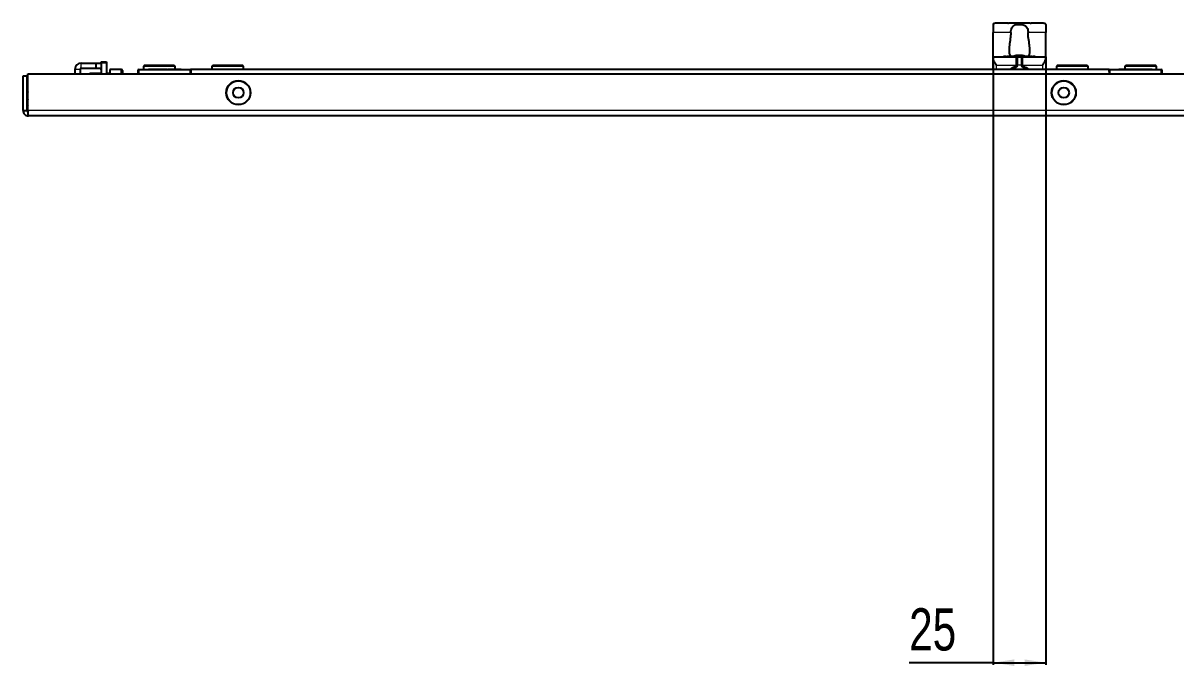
# Model space of a CAD drawing. Header units: millimetres. Extents: x -1264 to 3208, y -1920 to 1219.
# Drawn here: x 1523 to 2069, y -1920 to -1615 of the extents above; entities that cross this region are included whole.
import ezdxf

# ---------------------------------------------------------------- set-up
doc = ezdxf.new("R2010")
doc.units = ezdxf.units.MM
doc.layers.add('FORMAT', color=7, linetype='Continuous')
doc.styles.add('SLDTEXTSTYLE0', font='TXT', dxfattribs={"width": 0.75})
doc.dimstyles.new('SLDDIMSTYLE0', dxfattribs={"dimtxt": 20, "dimasz": 10, "dimexe": 0, "dimexo": 0.0625, "dimgap": 5, "dimtad": 2, "dimdec": 1, "dimrnd": 1e-09, "dimzin": 12, "dimdsep": 46, "dimtxsty": 'SLDTEXTSTYLE0', "dimsah": 1, "dimcen": 0.09, "dimadec": 0, "dimazin": 3, "dimtfac": 1, "dimtofl": 0, "dimtmove": 0, "dimatfit": 3, "dimfxl": 0, "dimfrac": 2, "dimtolj": 1, "dimtzin": 12, "dimarcsym": 0})

# ---------------------------------------------------------------- blocks, each defined once
blk = doc.blocks.new('_D_12')
at = {"layer": 'FORMAT'}
for p, q in [((1982.78, -1631.46), (1982.78, -1919.45)), ((2007.78, -1631.46), (2007.78, -1919.45)), ((1982.78, -1918.45), (1943.01, -1918.45)), ((1982.78, -1918.45), (2007.78, -1918.45))]:
    blk.add_line(p, q, dxfattribs=at)
for points in [[(1982.78, -1918.45), (1992.78, -1919.99), (1992.78, -1916.91)], [(2007.78, -1918.45), (1997.78, -1916.91), (1997.78, -1919.99)]]:
    blk.add_solid(points, dxfattribs=at)
at = {"layer": 'FORMAT', "insert": (1943.01, -1892.67), "char_height": 20, "attachment_point": 1, "style": 'SLDTEXTSTYLE0'}
blk.add_mtext('25', dxfattribs=at)

msp = doc.modelspace()

# ---------------------------------------------------------------- linework, layer by layer
at = {"color": 7, "linetype": 'Continuous', "lineweight": 25}
for p, q in [((1982.78, -1616.12), (1982.78, -1619.95)), ((1989.8, -1615.56), (1984.28, -1615.56)), ((1990.69, -1615.51), (1990.16, -1615.51)), ((1999.88, -1615.45), (1990.69, -1615.45)), ((2000.39, -1615.51), (1999.88, -1615.5)), ((2006.28, -1615.56), (2000.76, -1615.56)), ((2007.78, -1616.12), (2007.78, -1619.95)), ((1982.78, -1631.45), (1982.78, -1619.95)), ((2007.78, -1631.45), (2007.78, -1619.95)), ((1990.43, -1627.24), (1990.43, -1629.83)), ((2000.13, -1629.83), (2000.13, -1627.24)), ((1982.78, -1632.33), (1982.78, -1631.45)), ((1982.78, -1631.45), (1996.28, -1631.45)), ((1982.78, -1637.45), (1982.78, -1632.33)), ((1987.66, -1631.35), (1987.66, -1631.45)), ((1987.8, -1631.35), (1987.8, -1631.45)), ((1987.92, -1631.35), (1987.92, -1631.45)), ((1988.73, -1631.35), (1987.92, -1631.35)), ((1988.73, -1631.35), (1988.73, -1631.45)), ((1988.88, -1631.35), (1988.88, -1631.45)), ((1989, -1631.35), (1989, -1631.45)), ((1989.33, -1631.35), (1989.33, -1631.45)), ((1989.52, -1631.35), (1989.52, -1631.45)), ((1990.05, -1631.35), (1990.05, -1631.45)), ((1990.53, -1631.35), (1990.53, -1631.45)), ((1990.7, -1631.35), (1990.7, -1631.45)), ((1991.16, -1631.35), (1991.16, -1631.45)), ((1991.3, -1631.35), (1991.3, -1631.45)), ((1991.42, -1631.35), (1991.42, -1631.45)), ((1991.73, -1631.35), (1991.73, -1631.45)), ((1993.01, -1631.35), (1991.89, -1631.35)), ((1993.01, -1631.35), (1993.01, -1631.45)), ((1993.15, -1631.35), (1993.15, -1631.45)), ((1993.34, -1631.35), (1993.34, -1631.45)), ((1993.35, -1631.35), (1993.35, -1631.45)), ((1993.94, -1631.35), (1993.35, -1631.35)), ((1993.77, -1630.94), (1993.77, -1630.9)), ((1993.94, -1631.35), (1993.94, -1631.45)), ((1994.84, -1631.35), (1994.26, -1631.35)), ((1994.28, -1635.45), (1994.28, -1631.45)), ((1994.28, -1631.45), (1996.28, -1631.45)), ((1994.33, -1630.85), (1994.33, -1630.83)), ((1994.84, -1631.35), (1994.84, -1631.45)), ((1994.85, -1631.35), (1994.85, -1631.45)), ((1994.85, -1631.35), (1995.03, -1631.35)), ((1995.03, -1631.35), (1995.03, -1631.45)), ((1995.03, -1631.35), (1995.03, -1631.35)), ((1995.05, -1631.35), (1995.05, -1631.45)), ((1995.2, -1631.35), (1995.2, -1631.45)), ((1996, -1631.35), (1995.2, -1631.35)), ((1995.78, -1631.13), (1995.8, -1630.83)), ((1996, -1631.13), (1996.03, -1630.9)), ((1996, -1631.35), (1996, -1631.45)), ((1996.14, -1631.35), (1996.14, -1631.45)), ((1996.26, -1631.35), (1996.26, -1631.45)), ((1996.26, -1631.39), (1996.6, -1631.38)), ((1996.28, -1631.45), (1996.28, -1635.45)), ((1996.69, -1631.35), (1996.69, -1631.45)), ((1996.78, -1631.45), (2007.78, -1631.45)), ((1996.81, -1631.35), (1996.81, -1631.45)), ((1997.18, -1631.35), (1997.18, -1631.45)), ((1997.44, -1631.35), (1997.44, -1631.45)), ((1997.56, -1631.35), (1997.56, -1631.45)), ((1997.7, -1631.35), (1997.7, -1631.45)), ((1997.82, -1631.35), (1997.82, -1631.45)), ((1998.25, -1631.35), (1998.25, -1631.45)), ((1998.28, -1631.35), (1998.25, -1631.35)), ((1998.29, -1631.35), (1998.29, -1631.45)), ((1998.32, -1631.35), (1998.32, -1631.45)), ((1998.49, -1631.35), (1998.49, -1631.45)), ((1998.83, -1631.35), (1998.83, -1631.45)), ((1999.32, -1631.35), (1999.32, -1631.45)), ((1999.52, -1631.35), (1999.52, -1631.45)), ((1999.86, -1631.35), (1999.86, -1631.45)), ((2000.02, -1631.35), (2000.02, -1631.45)), ((2001.08, -1631.35), (2000.02, -1631.35)), ((2001.08, -1631.35), (2001.08, -1631.45)), ((2001.39, -1631.35), (2001.39, -1631.45)), ((2001.56, -1631.35), (2001.56, -1631.45)), ((2001.93, -1631.35), (2001.93, -1631.45)), ((2002.69, -1631.35), (2001.93, -1631.35)), ((2002.69, -1631.35), (2002.69, -1631.45)), ((2007.78, -1632.33), (2007.78, -1631.45)), ((2007.78, -1632.33), (2007.78, -1637.45)), ((1547.83, -1637.4), (1547.83, -1639.45)), ((1550.33, -1637.4), (1550.33, -1639.45)), ((1550.83, -1634.4), (1557.83, -1634.4)), ((1550.83, -1636.9), (1557.83, -1636.9)), ((1557.83, -1634.4), (1557.83, -1636.9)), ((1557.83, -1634.4), (1559.83, -1634.4)), ((1557.83, -1636.9), (1559.83, -1636.9)), ((1560.33, -1634.45), (1559.83, -1634.4)), ((1560.33, -1633.9), (1562.83, -1633.9)), ((1560.33, -1634.4), (1560.33, -1633.9)), ((1560.33, -1634.4), (1560.33, -1639.45)), ((1562.83, -1633.9), (1562.83, -1634.4)), ((1562.83, -1634.4), (1562.83, -1639.45)), ((1569.73, -1637.4), (1564.33, -1637.4)), ((1564.33, -1637.4), (1564.33, -1639.45)), ((1570.33, -1638), (1570.33, -1639.45)), ((1577.78, -1639.45), (1577.78, -1637.75)), ((1578.08, -1637.45), (1602.48, -1637.45)), ((1580.78, -1635.45), (1580.28, -1635.95)), ((1580.28, -1635.95), (1580.28, -1637.45)), ((1595.28, -1635.95), (1580.28, -1635.95)), ((1580.78, -1635.45), (1594.78, -1635.45)), ((1582.64, -1637.25), (1582.64, -1637.45)), ((1586.45, -1637.25), (1586.45, -1637.45)), ((1586.45, -1637.25), (1587.24, -1637.25)), ((1587.24, -1637.25), (1587.24, -1637.45)), ((1587.24, -1637.25), (1589.12, -1637.25)), ((1588.58, -1637.25), (1588.58, -1637.23)), ((1589.12, -1637.25), (1589.12, -1637.45)), ((1589.12, -1637.25), (1590.17, -1637.25)), ((1590.17, -1637.25), (1590.17, -1637.45)), ((1590.17, -1637.25), (1591.57, -1637.25)), ((1591.74, -1637.23), (1591.74, -1637.45)), ((1591.83, -1637.25), (1591.83, -1637.45)), ((1591.83, -1637.25), (1593.18, -1637.25)), ((1593.18, -1637.25), (1593.18, -1637.45)), ((1593.18, -1637.25), (1595.17, -1637.25)), ((1595.28, -1635.95), (1594.78, -1635.45)), ((1595.17, -1637.25), (1595.17, -1637.45)), ((1595.17, -1637.25), (1598.13, -1637.25)), ((1595.28, -1637.25), (1595.28, -1635.95)), ((1598.13, -1637.25), (1598.13, -1637.45)), ((2037.78, -1637.45), (1602.78, -1637.45)), ((1602.78, -1637.45), (1602.78, -1637.75)), ((1602.78, -1637.75), (1602.78, -1638.4)), ((1602.78, -1638.4), (1602.78, -1639.45)), ((1613.28, -1635.45), (1612.78, -1635.95)), ((1612.78, -1635.95), (1612.78, -1637.45)), ((1627.78, -1635.95), (1612.78, -1635.95)), ((1613.28, -1635.45), (1627.28, -1635.45)), ((1627.78, -1635.95), (1627.28, -1635.45)), ((1627.78, -1637.45), (1627.78, -1635.95)), ((1994.28, -1635.45), (1994.28, -1635.48)), ((1996.28, -1635.48), (1996.28, -1635.45)), ((2013.28, -1635.45), (2012.78, -1635.95)), ((2012.78, -1635.95), (2012.78, -1637.45)), ((2027.78, -1635.95), (2012.78, -1635.95)), ((2013.28, -1635.45), (2027.28, -1635.45)), ((2027.78, -1635.95), (2027.28, -1635.45)), ((2027.78, -1637.45), (2027.78, -1635.95)), ((2037.78, -1637.45), (2037.78, -1637.75)), ((2037.78, -1638.4), (2037.78, -1637.75)), ((2037.78, -1638.4), (2037.78, -1639.45)), ((2038.08, -1637.45), (2062.48, -1637.45)), ((2042.43, -1637.25), (2042.43, -1637.45)), ((2042.43, -1637.25), (2042.78, -1637.25)), ((2042.78, -1637.25), (2042.78, -1637.45)), ((2042.78, -1637.25), (2043.03, -1637.25)), ((2043.03, -1637.25), (2043.03, -1637.45)), ((2043.03, -1637.25), (2043.14, -1637.25)), ((2043.14, -1637.25), (2043.14, -1637.45)), ((2044.17, -1637.25), (2044.17, -1637.45)), ((2044.17, -1637.25), (2044.82, -1637.25)), ((2044.84, -1637.25), (2044.84, -1637.45)), ((2044.84, -1637.25), (2045.18, -1637.25)), ((2045.18, -1637.25), (2045.18, -1637.45)), ((2045.78, -1635.45), (2045.28, -1635.95)), ((2045.28, -1635.95), (2045.28, -1637.25)), ((2060.28, -1635.95), (2045.28, -1635.95)), ((2045.78, -1635.45), (2059.78, -1635.45)), ((2048.49, -1637.45), (2048.49, -1637.23)), ((2048.63, -1637.25), (2049.41, -1637.25)), ((2049.41, -1637.25), (2049.41, -1637.45)), ((2049.41, -1637.25), (2050.2, -1637.25)), ((2050.2, -1637.25), (2050.2, -1637.45)), ((2050.2, -1637.25), (2050.69, -1637.25)), ((2050.69, -1637.25), (2050.69, -1637.45)), ((2050.69, -1637.25), (2052.08, -1637.25)), ((2051.72, -1637.23), (2051.72, -1637.25)), ((2052.08, -1637.25), (2052.08, -1637.45)), ((2052.08, -1637.25), (2053.13, -1637.25)), ((2053.13, -1637.25), (2053.13, -1637.45)), ((2054.17, -1637.25), (2054.17, -1637.45)), ((2054.17, -1637.25), (2056.14, -1637.25)), ((2056.14, -1637.25), (2056.14, -1637.45)), ((2056.14, -1637.25), (2058.13, -1637.25)), ((2058.13, -1637.25), (2058.13, -1637.45)), ((2060.28, -1635.95), (2059.78, -1635.45)), ((2060.28, -1637.45), (2060.28, -1635.95)), ((2062.78, -1637.75), (2062.78, -1639.45)), ((1523.28, -1640.45), (1525.28, -1640.45)), ((1523.28, -1656.85), (1523.28, -1640.45)), ((1525.28, -1656.85), (1525.28, -1640.45)), ((1525.58, -1656.85), (1525.58, -1639.45)), ((1525.58, -1639.45), (2115.98, -1639.45)), ((1554.88, -1639.4), (1554.83, -1639.45)), ((1560.33, -1639.4), (1554.88, -1639.4)), ((1554.88, -1639.4), (1554.88, -1639.45)), ((1564.08, -1639.4), (1562.83, -1639.4)), ((1523.28, -1656.85), (1525.28, -1656.85)), ((2115.68, -1659.45), (1525.88, -1659.45))]:
    msp.add_line(p, q, dxfattribs=at)
at = {"color": 8, "linetype": 'Continuous', "lineweight": 18}
for p, q in [((1991.19, -1619.95), (1982.78, -1619.95)), ((2007.78, -1619.95), (1999.37, -1619.95)), ((1991.89, -1631.35), (1991.89, -1631.45)), ((1993.78, -1635.45), (1993.78, -1631.45)), ((1996.78, -1631.45), (1996.78, -1635.45)), ((1550.33, -1637.4), (1547.83, -1637.4)), ((1550.83, -1636.9), (1550.83, -1634.4)), ((1562.83, -1634.4), (1560.33, -1634.4)), ((1569.73, -1639.45), (1569.73, -1637.4)), ((1578.08, -1637.75), (1577.78, -1637.75)), ((1578.08, -1637.45), (1578.08, -1637.75)), ((1578.08, -1637.75), (1578.08, -1639.45)), ((1602.48, -1637.75), (1578.08, -1637.75)), ((1583.87, -1637.25), (1583.87, -1637.45)), ((1602.48, -1637.45), (1602.48, -1637.75)), ((1602.78, -1637.75), (1602.48, -1637.75)), ((1602.48, -1639.45), (1602.48, -1637.75)), ((1984.28, -1635.45), (1984.28, -1637.45)), ((1984.28, -1635.45), (1993.78, -1635.45)), ((1993.42, -1635.97), (1993.55, -1636.45)), ((1993.78, -1635.45), (1994.28, -1635.45)), ((1993.78, -1635.48), (1993.78, -1635.45)), ((1993.78, -1635.48), (1994.28, -1635.48)), ((1996.28, -1635.45), (1994.28, -1635.45)), ((1996.28, -1635.45), (1996.78, -1635.45)), ((1996.28, -1635.48), (1996.78, -1635.48)), ((1996.78, -1635.45), (1996.78, -1635.48)), ((1996.78, -1635.45), (2006.28, -1635.45)), ((1997, -1636.45), (1997.14, -1635.97)), ((2006.28, -1637.45), (2006.28, -1635.45)), ((2038.08, -1637.75), (2037.78, -1637.75)), ((2038.08, -1637.75), (2038.08, -1637.45)), ((2038.08, -1637.75), (2038.08, -1639.45)), ((2062.48, -1637.75), (2038.08, -1637.75)), ((2046.91, -1637.25), (2046.91, -1637.45)), ((2062.48, -1637.45), (2062.48, -1637.75)), ((2062.48, -1639.45), (2062.48, -1637.75)), ((2062.78, -1637.75), (2062.48, -1637.75)), ((1564.08, -1639.45), (1564.08, -1639.4)), ((2115.98, -1656.85), (1525.58, -1656.85))]:
    msp.add_line(p, q, dxfattribs=at)
at = {"color": 7, "linetype": 'Continuous', "lineweight": 25, "flags": 128}
for points in [[(1525.58, -1645.44), (1525.42, -1645.7), (1525.28, -1645.95)], [(1525.58, -1647.85), (1525.45, -1648.34), (1525.28, -1649.95)], [(1525.28, -1649.95), (1525.45, -1651.57), (1525.58, -1652.05)], [(1525.28, -1653.95), (1525.42, -1654.2), (1525.58, -1654.47)]]:
    msp.add_lwpolyline(points, dxfattribs=at)
at = {"color": 8, "linetype": 'Continuous', "lineweight": 18, "flags": 128}
for points in [[(1525.28, -1646.64), (1525.29, -1646.62), (1525.58, -1646.03)], [(1525.58, -1653.88), (1525.29, -1653.29), (1525.28, -1653.27)]]:
    msp.add_lwpolyline(points, dxfattribs=at)
at = {"color": 7, "linetype": 'Continuous', "lineweight": 25}
for centre, radius in [((1625.28, -1648.45), 5.75), ((2016.28, -1648.45), 5.75), ((1625.28, -1648.45), 2.5), ((2016.28, -1648.45), 2.5)]:
    msp.add_circle(centre, radius, dxfattribs=at)
at = {"color": 8, "linetype": 'Continuous', "lineweight": 18}
for centre in [(1625.28, -1648.45), (2016.28, -1648.45)]:
    msp.add_circle(centre, 5.5, dxfattribs=at)
at = {"color": 7, "linetype": 'Continuous', "lineweight": 25}
for centre, radius, start, end in [((1995.28, -1638.75), 8, 100.361, 108.448), ((1995.27, -1638.71), 7.96, 100.8908, 108.0476), ((1992.97, -1631.75), 0.629, 75.5606, 104.4394), ((1995.35, -1637.17), 6.42, 102.4344, 110.2986), ((1994.52, -1634.61), 3.79, 92.8918, 101.4174), ((1995.03, -1638.36), 7.54, 92.0538, 98.0829), ((1994.25, -1631.35), 0.529, 72.0453, 81.6206), ((1994.55, -1635.17), 4.35, 79.331, 87.2142), ((1996.01, -1635.17), 4.35, 92.7858, 100.669), ((1992.03, -1631.88), 3.47, 12.2342, 16.4656), ((1995.95, -1638.39), 7.26, 85.7578, 94.2422), ((1995.53, -1638.38), 7.56, 85.3402, 87.9436), ((1996.32, -1631.42), 0.598, 99.0104, 119.4761), ((1995.16, -1633.07), 2.34, 55.3963, 68.2782), ((1996.04, -1634.61), 3.79, 78.5826, 87.1082), ((1995.28, -1638.75), 8, 70.1778, 79.639), ((1550.83, -1637.4), 3, 90, 180), ((1550.83, -1637.4), 0.5, 90, 180), ((1559.83, -1637.4), 0.5, 0, 90), ((1569.73, -1638), 0.6, 360, 90), ((1578.08, -1637.75), 0.3, 90, 180), ((1602.48, -1637.75), 0.3, 0, 90), ((1995.28, -1642.45), 6.25, 106.0134, 126.8699), ((1993.28, -1635.48), 1, 286.0134, 0), ((1997.28, -1635.48), 1, 180, 253.9866), ((1995.28, -1642.45), 6.25, 53.1301, 73.9866), ((2038.08, -1637.75), 0.3, 90, 180), ((2062.48, -1637.75), 0.3, 0, 90), ((1564.08, -1639.15), 0.25, 270, 0)]:
    msp.add_arc(centre, radius, start, end, dxfattribs=at)
at = {"color": 8, "linetype": 'Continuous', "lineweight": 18}
for centre, radius, start, end in [((1995.28, -1642.45), 6.75, 106.0134, 132.2054), ((1993.28, -1635.48), 0.5, 286.0134, 0), ((1997.28, -1635.48), 0.5, 180, 253.9866), ((1995.28, -1642.45), 6.75, 47.7946, 73.9866)]:
    msp.add_arc(centre, radius, start, end, dxfattribs=at)
at = {"color": 7, "linetype": 'Continuous', "lineweight": 25}
for points, knots in [([(1984.28, -1615.56), (1984.11, -1615.56), (1983.78, -1615.57), (1983.33, -1615.63), (1982.99, -1615.75), (1982.81, -1615.92), (1982.79, -1616.06), (1982.78, -1616.12)], [0, 0, 0, 0, 0.2129, 0.425707, 0.640613, 0.853382, 1, 1, 1, 1]), ([(1989.8, -1615.56), (1989.9, -1615.55), (1990.03, -1615.53), (1990.14, -1615.52), (1990.16, -1615.51)], [0, 0, 0, 0, 0.789403, 1, 1, 1, 1]), ([(1991.19, -1619.95), (1991.21, -1619.54), (1991.25, -1618.71), (1991.61, -1617.62), (1992.26, -1616.81), (1993.19, -1616.32), (1994.34, -1616.08), (1995.66, -1616.03), (1997.01, -1616.2), (1998.14, -1616.67), (1998.87, -1617.47), (1999.25, -1618.5), (1999.36, -1619.36), (1999.37, -1619.86), (1999.37, -1619.95)], [0, 0, 0, 0, 0.088505, 0.177138, 0.262858, 0.344694, 0.430485, 0.525193, 0.625645, 0.723911, 0.812494, 0.894483, 0.978997, 1, 1, 1, 1]), ([(2000.39, -1615.51), (2000.41, -1615.52), (2000.52, -1615.53), (2000.65, -1615.55), (2000.76, -1615.56)], [0, 0, 0, 0, 0.161974, 1, 1, 1, 1]), ([(2007.78, -1616.12), (2007.76, -1616.04), (2007.73, -1615.88), (2007.5, -1615.72), (2007.14, -1615.61), (2006.71, -1615.57), (2006.41, -1615.56), (2006.28, -1615.56)], [0, 0, 0, 0, 0.205683, 0.411346, 0.618649, 0.832339, 1, 1, 1, 1]), ([(1991.19, -1619.95), (1991.13, -1620.95), (1991.02, -1623.09), (1990.51, -1625.53), (1990.45, -1626.84), (1990.43, -1627.24)], [0, 0, 0, 0, 0.378823, 0.812228, 1, 1, 1, 1]), ([(2000.13, -1627.24), (2000.04, -1626.33), (1999.87, -1624.47), (1999.41, -1621.87), (1999.38, -1620.34), (1999.37, -1619.95)], [0, 0, 0, 0, 0.417668, 0.852903, 1, 1, 1, 1]), ([(1982.78, -1632.33), (1982.8, -1632.5), (1982.86, -1632.93), (1983.33, -1633.87), (1983.86, -1634.76), (1984.21, -1635.34), (1984.28, -1635.45), (1984.28, -1635.45)], [0, 0, 0, 0, 0.19414, 0.485275, 0.898779, 0.996769, 1, 1, 1, 1]), ([(1987.8, -1631.35), (1987.78, -1631.35), (1987.74, -1631.35), (1987.68, -1631.35), (1987.66, -1631.35), (1987.66, -1631.35), (1987.66, -1631.35)], [0, 0, 0, 0, 0.2808356, 0.55925, 0.7791823, 1, 1, 1, 1]), ([(1987.92, -1631.35), (1987.92, -1631.35), (1987.92, -1631.35), (1987.89, -1631.35), (1987.85, -1631.35), (1987.82, -1631.35), (1987.8, -1631.35)], [0, 0, 0, 0, 0.280888, 0.559482, 0.77927, 1, 1, 1, 1]), ([(1988.88, -1631.35), (1988.86, -1631.35), (1988.83, -1631.35), (1988.77, -1631.35), (1988.74, -1631.35), (1988.73, -1631.35)], [0, 0, 0, 0, 0.280638, 0.560877, 1, 1, 1, 1]), ([(1989, -1631.35), (1989, -1631.35), (1989, -1631.35), (1988.97, -1631.35), (1988.92, -1631.35), (1988.9, -1631.35), (1988.88, -1631.35)], [0, 0, 0, 0, 0.280941, 0.559114, 0.779089, 1, 1, 1, 1]), ([(1989.52, -1631.35), (1989.46, -1631.35), (1989.35, -1631.35), (1989.34, -1631.35), (1989.33, -1631.35)], [0, 0, 0, 0, 0.559312, 1, 1, 1, 1]), ([(1990.05, -1631.35), (1989.99, -1631.35), (1989.87, -1631.35), (1989.68, -1631.35), (1989.58, -1631.35), (1989.52, -1631.35)], [0, 0, 0, 0, 0.280496, 0.560765, 1, 1, 1, 1]), ([(1990.53, -1631.35), (1990.46, -1631.35), (1990.34, -1631.35), (1990.14, -1631.35), (1990.05, -1631.35)], [0, 0, 0, 0, 0.560137, 1, 1, 1, 1]), ([(1990.43, -1629.83), (1990.47, -1630.1), (1990.56, -1630.64), (1991.34, -1631.1), (1992.34, -1631.3), (1993.11, -1631.34), (1993.39, -1631.35)], [0, 0, 0, 0, 0.289157, 0.579411, 0.847533, 1, 1, 1, 1]), ([(1990.7, -1631.35), (1990.69, -1631.35), (1990.68, -1631.35), (1990.58, -1631.35), (1990.53, -1631.35)], [0, 0, 0, 0, 0.559914, 1, 1, 1, 1]), ([(1991.3, -1631.35), (1991.28, -1631.35), (1991.24, -1631.35), (1991.18, -1631.35), (1991.16, -1631.35), (1991.16, -1631.35), (1991.16, -1631.35)], [0, 0, 0, 0, 0.2807653, 0.5591779, 0.7791749, 1, 1, 1, 1]), ([(1991.42, -1631.35), (1991.42, -1631.35), (1991.42, -1631.35), (1991.39, -1631.35), (1991.34, -1631.35), (1991.31, -1631.35), (1991.3, -1631.35)], [0, 0, 0, 0, 0.280828, 0.5594169, 0.7793931, 1, 1, 1, 1]), ([(1991.89, -1631.35), (1991.87, -1631.35), (1991.83, -1631.35), (1991.77, -1631.35), (1991.74, -1631.35), (1991.73, -1631.35), (1991.73, -1631.35)], [0, 0, 0, 0, 0.280951, 0.559967, 0.779431, 1, 1, 1, 1]), ([(1993.15, -1631.35), (1993.14, -1631.35), (1993.14, -1631.35), (1993.11, -1631.35), (1993.06, -1631.35), (1993.03, -1631.35), (1993.01, -1631.35)], [0, 0, 0, 0, 0.280713, 0.558701, 0.779045, 1, 1, 1, 1]), ([(1993.35, -1631.35), (1993.35, -1631.35), (1993.34, -1631.35), (1993.34, -1631.35), (1993.34, -1631.35)], [0, 0, 0, 0, 0.560081, 1, 1, 1, 1]), ([(1993.78, -1631.45), (1993.78, -1631.45), (1993.78, -1631.45), (1993.79, -1631.45), (1993.8, -1631.45), (1993.84, -1631.45), (1993.96, -1631.45), (1994.18, -1631.45), (1994.24, -1631.45), (1994.28, -1631.45)], [0, 0, 0, 0, 0.00167, 0.003889, 0.009531, 0.034361, 0.132751, 0.526214, 1, 1, 1, 1]), ([(1994.12, -1631.35), (1994.1, -1631.35), (1994.05, -1631.35), (1993.98, -1631.35), (1993.96, -1631.35), (1993.94, -1631.35)], [0, 0, 0, 0, 0.2812256, 0.5615217, 1, 1, 1, 1]), ([(1994.85, -1631.35), (1994.85, -1631.35), (1994.85, -1631.35), (1994.84, -1631.35), (1994.84, -1631.35)], [0, 0, 0, 0, 0.559504, 1, 1, 1, 1]), ([(1995.2, -1631.35), (1995.18, -1631.35), (1995.14, -1631.35), (1995.08, -1631.35), (1995.05, -1631.35), (1995.05, -1631.35), (1995.05, -1631.35)], [0, 0, 0, 0, 0.2808549, 0.5597179, 0.7795181, 1, 1, 1, 1]), ([(1996.14, -1631.35), (1996.12, -1631.35), (1996.08, -1631.35), (1996.02, -1631.35), (1996, -1631.35), (1996, -1631.35), (1996, -1631.35)], [0, 0, 0, 0, 0.280813, 0.559099, 0.77917, 1, 1, 1, 1]), ([(1996.26, -1631.35), (1996.26, -1631.35), (1996.26, -1631.35), (1996.23, -1631.35), (1996.19, -1631.35), (1996.16, -1631.35), (1996.14, -1631.35)], [0, 0, 0, 0, 0.280912, 0.559405, 0.779108, 1, 1, 1, 1]), ([(1996.28, -1631.45), (1996.32, -1631.45), (1996.4, -1631.45), (1996.65, -1631.45), (1996.78, -1631.45), (1996.78, -1631.45)], [0, 0, 0, 0, 0.475461, 0.994056, 1, 1, 1, 1]), ([(1996.69, -1631.35), (1996.67, -1631.35), (1996.63, -1631.35), (1996.58, -1631.35), (1996.55, -1631.35), (1996.55, -1631.35), (1996.55, -1631.35)], [0, 0, 0, 0, 0.280888, 0.559023, 0.779155, 1, 1, 1, 1]), ([(1996.81, -1631.35), (1996.81, -1631.35), (1996.81, -1631.35), (1996.78, -1631.35), (1996.74, -1631.35), (1996.71, -1631.35), (1996.69, -1631.35)], [0, 0, 0, 0, 0.2809, 0.559498, 0.779148, 1, 1, 1, 1]), ([(1997.18, -1631.35), (1997.13, -1631.35), (1997.02, -1631.35), (1996.88, -1631.35), (1996.82, -1631.35), (1996.82, -1631.35), (1996.81, -1631.35)], [0, 0, 0, 0, 0.280935, 0.559487, 0.779245, 1, 1, 1, 1]), ([(1997.18, -1631.36), (1997.66, -1631.33), (1998.6, -1631.26), (1999.57, -1630.94), (2000.06, -1630.46), (2000.11, -1630.01), (2000.13, -1629.83)], [0, 0, 0, 0, 0.271204, 0.540316, 0.804082, 1, 1, 1, 1]), ([(1997.44, -1631.35), (1997.39, -1631.35), (1997.31, -1631.35), (1997.22, -1631.35), (1997.18, -1631.35)], [0, 0, 0, 0, 0.559441, 1, 1, 1, 1]), ([(1997.56, -1631.35), (1997.55, -1631.35), (1997.54, -1631.35), (1997.47, -1631.35), (1997.44, -1631.35)], [0, 0, 0, 0, 0.560313, 1, 1, 1, 1]), ([(1997.7, -1631.35), (1997.68, -1631.35), (1997.64, -1631.35), (1997.58, -1631.35), (1997.56, -1631.35), (1997.56, -1631.35), (1997.56, -1631.35)], [0, 0, 0, 0, 0.28091, 0.559174, 0.779166, 1, 1, 1, 1]), ([(1997.82, -1631.35), (1997.82, -1631.35), (1997.82, -1631.35), (1997.79, -1631.35), (1997.75, -1631.35), (1997.72, -1631.35), (1997.7, -1631.35)], [0, 0, 0, 0, 0.280849, 0.55949, 0.779158, 1, 1, 1, 1]), ([(1998.32, -1631.35), (1998.31, -1631.35), (1998.29, -1631.35), (1998.29, -1631.35), (1998.29, -1631.35)], [0, 0, 0, 0, 0.560691, 1, 1, 1, 1]), ([(1998.49, -1631.35), (1998.45, -1631.35), (1998.38, -1631.35), (1998.34, -1631.35), (1998.32, -1631.35)], [0, 0, 0, 0, 0.559542, 1, 1, 1, 1]), ([(1998.83, -1631.35), (1998.77, -1631.35), (1998.64, -1631.35), (1998.53, -1631.35), (1998.49, -1631.35)], [0, 0, 0, 0, 0.5605138, 1, 1, 1, 1]), ([(1999.32, -1631.35), (1999.25, -1631.35), (1999.11, -1631.35), (1998.92, -1631.35), (1998.83, -1631.35)], [0, 0, 0, 0, 0.5592171, 1, 1, 1, 1]), ([(1999.52, -1631.35), (1999.52, -1631.35), (1999.5, -1631.35), (1999.38, -1631.35), (1999.32, -1631.35)], [0, 0, 0, 0, 0.56034, 1, 1, 1, 1]), ([(2000.02, -1631.35), (2000, -1631.35), (1999.95, -1631.35), (1999.9, -1631.35), (1999.87, -1631.35), (1999.87, -1631.35), (1999.86, -1631.35)], [0, 0, 0, 0, 0.280872, 0.559701, 0.779382, 1, 1, 1, 1]), ([(2001.56, -1631.35), (2001.5, -1631.35), (2001.41, -1631.35), (2001.4, -1631.35), (2001.39, -1631.35)], [0, 0, 0, 0, 0.5589475, 1, 1, 1, 1]), ([(2001.93, -1631.35), (2001.85, -1631.35), (2001.71, -1631.35), (2001.6, -1631.35), (2001.56, -1631.35)], [0, 0, 0, 0, 0.559747, 1, 1, 1, 1]), ([(2006.28, -1635.45), (2006.28, -1635.45), (2006.35, -1635.34), (2006.7, -1634.76), (2007.23, -1633.87), (2007.7, -1632.93), (2007.76, -1632.5), (2007.78, -1632.33)], [0, 0, 0, 0, 0.003231, 0.101221, 0.514725, 0.80586, 1, 1, 1, 1]), ([(1582.64, -1637.25), (1582.82, -1637.25), (1583.16, -1637.25), (1583.65, -1637.25), (1583.87, -1637.25)], [0, 0, 0, 0, 0.5368, 1, 1, 1, 1]), ([(1583.87, -1637.25), (1584.25, -1637.25), (1584.94, -1637.25), (1585.8, -1637.25), (1586.25, -1637.25), (1586.27, -1637.25)], [0, 0, 0, 0, 0.522437, 0.975649, 1, 1, 1, 1]), ([(2043.14, -1637.25), (2043.28, -1637.25), (2043.55, -1637.25), (2043.97, -1637.25), (2044.17, -1637.25)], [0, 0, 0, 0, 0.547643, 1, 1, 1, 1]), ([(2045.18, -1637.25), (2045.51, -1637.25), (2046.14, -1637.25), (2046.67, -1637.25), (2046.91, -1637.25)], [0, 0, 0, 0, 0.5368, 1, 1, 1, 1]), ([(2046.91, -1637.25), (2047.23, -1637.25), (2047.84, -1637.25), (2048.41, -1637.25), (2048.44, -1637.25), (2048.45, -1637.25)], [0, 0, 0, 0, 0.415678, 0.776277, 1, 1, 1, 1]), ([(2053.3, -1637.25), (2053.34, -1637.25), (2053.63, -1637.25), (2053.92, -1637.25), (2054.17, -1637.25)], [0, 0, 0, 0, 0.139498, 1, 1, 1, 1])]:
    msp.add_open_spline(points, degree=3, knots=knots, dxfattribs=at)
for points in [[(1523.28, -1656.85), (1523.32, -1657.19), (1523.4, -1657.88), (1524, -1658.74), (1524.86, -1659.34), (1525.54, -1659.41), (1525.88, -1659.45)], [(1525.28, -1656.85), (1525.32, -1657.02), (1525.39, -1657.34), (1525.72, -1657.42), (1525.88, -1657.45)], [(1525.88, -1659.45), (1525.85, -1659.41), (1525.8, -1659.34), (1525.73, -1658.74), (1525.65, -1657.88), (1525.6, -1657.19), (1525.58, -1656.85)]]:
    msp.add_open_spline(points, degree=3, dxfattribs=at)

# ---------------------------------------------------------------- dimensions: what is measured, and where the dimension line sits
at = {"layer": 'FORMAT'}
dim = msp.add_linear_dim(base=(2007.78, -1918.45), p1=(1982.78, -1631.45), p2=(2007.78, -1631.45), dimstyle='SLDDIMSTYLE0', dxfattribs=at)
dim.commit()
dim.dimension.update_dxf_attribs({"geometry": '_D_12', "text_midpoint": (1957.79, -1918.45), "dimtype": 160})

doc.saveas('drawing.dxf')
